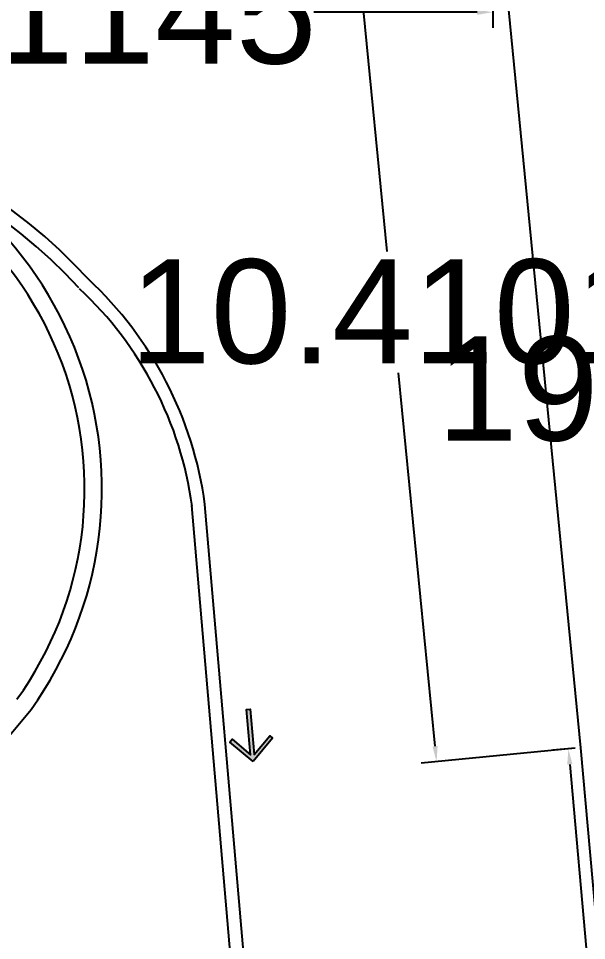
# Model space of a CAD drawing. Header units: millimetres. Extents: x 793 to 3159, y 750 to 2095.
# Drawn here: x 1162.07 to 1168.62, y 1041.36 to 1051.98 of the extents above; entities that cross this region are included whole.
import ezdxf

# ---------------------------------------------------------------- set-up
doc = ezdxf.new("R2010")
doc.units = ezdxf.units.MM
doc.linetypes.add('CONTINUA', pattern=[0])
for name, color, linetype in [('A- SEÑALIZACION VIAL', 250, 'Continuous'), ('A-BANQUETA', 8, 'Continuous'), ('GUARNICIONES', 8, 'Continuous'), ('LINEAS DE PAVIEMENTOS', 9, 'Continuous')]:
    doc.layers.add(name, color=color, linetype=linetype)
doc.styles.get("Standard").update_dxf_attribs({"font": 'arial.ttf'})
doc.dimstyles.get("Standard").update_dxf_attribs({"dimtxt": 1.2, "dimasz": 0.18, "dimexe": 0.18, "dimexo": 0.0625, "dimgap": 0.09, "dimtad": 0, "dimtih": 1, "dimtoh": 1, "dimdec": 4, "dimlfac": -1, "dimzin": 0, "dimdsep": 46, "dimtxsty": 'Standard', "dimcen": 0.09, "dimadec": 0, "dimazin": 0, "dimtfac": 1, "dimtdec": 4, "dimtofl": 0, "dimtmove": 0, "dimatfit": 3, "dimfxl": 1, "dimtolj": 1, "dimtzin": 0, "dimarcsym": 0})

# ---------------------------------------------------------------- blocks, each defined once
blk = doc.blocks.new('flecha')
at = {"layer": 'A- SEÑALIZACION VIAL'}
h = blk.add_hatch(color=256, dxfattribs=at)
h.dxf.hatch_style = 1
h.paths.add_polyline_path([(2184.893, 719.209), (2184.401, 718.717), (2184.343, 718.775), (2184.736, 719.168), (2183.69, 719.168), (2183.69, 719.25), (2184.736, 719.25), (2184.343, 719.643), (2184.401, 719.701)])
blk.add_lwpolyline([(2184.893, 719.209), (2184.401, 718.717), (2184.343, 718.775), (2184.736, 719.168), (2183.69, 719.168), (2183.69, 719.25), (2184.736, 719.25), (2184.343, 719.643), (2184.401, 719.701)], close=True, dxfattribs=at)
blk = doc.blocks.new('*D194')
at = {"layer": 'Defpoints', "color": 0, "lineweight": -2, "transparency": 16777216}
for p, q in [((1169.259, 1057.427), (1169.142, 1057.42)), ((1169.333, 1057.251), (1169.881, 1048.412)), ((1170.515, 1038.167), (1169.968, 1047.006)), ((1170.464, 1037.983), (1170.347, 1037.976))]:
    blk.add_line(p, q, dxfattribs=at)
at = {"layer": 'Defpoints', "color": 0, "transparency": 16777216}
for p in [(1169.322, 1057.431, 293.722), (1170.527, 1037.987, -292.896), (1170.527, 1037.987)]:
    blk.add_point(p, dxfattribs=at)
for points in [[(1169.363, 1057.253), (1169.303, 1057.249), (1169.322, 1057.431)], [(1170.545, 1038.168), (1170.485, 1038.165), (1170.527, 1037.987)]]:
    blk.add_solid(points, dxfattribs=at)
at = {"layer": 'Defpoints', "color": 0, "transparency": 16777216, "insert": (1169.924, 1047.709), "char_height": 1.2, "attachment_point": 5}
blk.add_mtext('\\A1;19.4814', dxfattribs=at)
blk = doc.blocks.new('*D226')
at = {"layer": 'Defpoints', "color": 0, "lineweight": -2, "transparency": 16777216}
for p, q in [((1157.424, 1053.877), (1157.424, 1051.872)), ((1167.539, 1053.877), (1167.539, 1051.872)), ((1157.604, 1052.052), (1159.485, 1052.052)), ((1167.359, 1052.052), (1165.477, 1052.052))]:
    blk.add_line(p, q, dxfattribs=at)
at = {"layer": 'Defpoints', "color": 0, "transparency": 16777216}
for p in [(1157.424, 1053.94), (1167.539, 1053.94), (1167.539, 1052.052)]:
    blk.add_point(p, dxfattribs=at)
for points in [[(1157.604, 1052.082), (1157.604, 1052.022), (1157.424, 1052.052)], [(1167.359, 1052.082), (1167.359, 1052.022), (1167.539, 1052.052)]]:
    blk.add_solid(points, dxfattribs=at)
at = {"layer": 'Defpoints', "color": 0, "transparency": 16777216, "insert": (1162.481, 1052.052), "char_height": 1.2, "attachment_point": 5}
blk.add_mtext('\\A1;10.1145', dxfattribs=at)
blk = doc.blocks.new('*D227')
at = {"layer": 'Defpoints', "color": 0, "lineweight": -2, "transparency": 16777216}
for p, q in [((1167.476, 1053.934), (1165.701, 1053.76)), ((1165.898, 1053.599), (1166.318, 1049.296)), ((1166.874, 1043.596), (1166.454, 1047.899)), ((1168.488, 1043.573), (1166.713, 1043.4))]:
    blk.add_line(p, q, dxfattribs=at)
at = {"layer": 'Defpoints', "color": 0, "transparency": 16777216}
for p in [(1167.539, 1053.94), (1168.55, 1043.579), (1166.892, 1043.417)]:
    blk.add_point(p, dxfattribs=at)
for points in [[(1165.928, 1053.602), (1165.868, 1053.596), (1165.881, 1053.778)], [(1166.904, 1043.599), (1166.845, 1043.593), (1166.892, 1043.417)]]:
    blk.add_solid(points, dxfattribs=at)
at = {"layer": 'Defpoints', "color": 0, "transparency": 16777216, "insert": (1166.386, 1048.598), "char_height": 1.2, "attachment_point": 5}
blk.add_mtext('\\A1;10.4101', dxfattribs=at)
blk = doc.blocks.new('*D228')
at = {"layer": 'Defpoints', "color": 0, "lineweight": -2, "transparency": 16777216}
for p, q in [((1168.488, 1043.573), (1168.232, 1043.55)), ((1168.427, 1043.387), (1169.012, 1036.873)), ((1169.722, 1028.963), (1169.137, 1035.477)), ((1169.815, 1028.79), (1169.559, 1028.767))]:
    blk.add_line(p, q, dxfattribs=at)
at = {"layer": 'Defpoints', "color": 0, "transparency": 16777216}
for p in [(1168.55, 1043.579), (1169.739, 1028.783), (1169.878, 1028.796)]:
    blk.add_point(p, dxfattribs=at)
for points in [[(1168.457, 1043.39), (1168.397, 1043.385), (1168.411, 1043.567)], [(1169.752, 1028.965), (1169.693, 1028.96), (1169.739, 1028.783)]]:
    blk.add_solid(points, dxfattribs=at)
at = {"layer": 'Defpoints', "color": 0, "transparency": 16777216, "insert": (1169.075, 1036.175), "char_height": 1.2, "attachment_point": 5}
blk.add_mtext('\\A1;14.8426', dxfattribs=at)

msp = doc.modelspace()

# ---------------------------------------------------------------- linework, layer by layer
at = {"layer": 'A-BANQUETA', "linetype": 'CONTINUA', "ltscale": 0.5}
msp.add_line((1157.98457, 1038.92209, 293.72089), (1162.22016, 1044.02054, 293.72089), dxfattribs=at)
for radius in [4.35546, 4.15546]:
    msp.add_arc((1158.68192, 1046.56041, 293.72089), radius, 324.327951, 76.174298, dxfattribs=at)
at = {"layer": 'Defpoints', "color": 40, "true_color": 0xfaa21b}
for p, q in [((1167.53856, 1053.93982), (1168.55001, 1043.57899)), ((1168.55001, 1043.57899), (1169.87753, 1028.79586))]:
    msp.add_line(p, q, dxfattribs=at)
at = {"layer": 'GUARNICIONES'}
msp.add_line((1164.56215, 1040.69242, 292.8493), (1164.07426, 1046.36997, 293.051), dxfattribs=at)
for centre, radius, start, end in [((1158.49363, 1044.99285, 293.182), 5.77544, 42.243586, 112.979703), ((1159.9219, 1045.79923, 293.051), 4.19121, 7.72554, 47.043408)]:
    msp.add_arc(centre, radius, start, end, dxfattribs=at)
at = {"layer": 'LINEAS DE PAVIEMENTOS'}
msp.add_line((1164.72441, 1040.55618, 292.844), (1164.2237, 1046.38281, 293.051), dxfattribs=at)
for centre, radius, start, end in [((1158.49363, 1044.99285, 293.182), 5.92544, 42.243586, 112.979703), ((1159.9219, 1045.79923, 293.051), 4.34121, 7.72554, 47.043408)]:
    msp.add_arc(centre, radius, start, end, dxfattribs=at)

# ---------------------------------------------------------------- block references
at = {"layer": 'A-BANQUETA', "linetype": 'CONTINUA', "ltscale": 0.5, "xscale": 0.5, "yscale": 0.5, "zscale": 0.5, "rotation": 275.0519961021664}
msp.add_blockref('flecha', (710.36904, 2099.95771, 293.72089), dxfattribs=at)

# ---------------------------------------------------------------- dimensions: what is measured, and where the dimension line sits
at = {"layer": 'Defpoints'}
dim = msp.add_aligned_dim(p1=(1169.3217, 1057.43095, 293.722), p2=(1170.52653, 1037.98685, -292.89587), distance=0, dimstyle='Standard', dxfattribs=at)
dim.commit()
dim.dimension.update_dxf_attribs({"geometry": '*D194', "text_midpoint": (1169.92412, 1047.7089)})
at = {"layer": 'Defpoints', "color": 1}
dim = msp.add_linear_dim(base=(1167.53856, 1052.05197), p1=(1157.42408, 1053.93982), p2=(1167.53856, 1053.93982), dimstyle='Standard', dxfattribs=at)
dim.commit()
dim.dimension.update_dxf_attribs({"geometry": '*D226', "text_midpoint": (1162.48132, 1052.05197)})
for p1, p2, distance, picture, middle in [((1167.53856, 1053.93982), (1168.55001, 1043.57899), -1.66594, '*D227', (1166.38622, 1048.59754)), ((1168.55001, 1043.57899), (1169.87753, 1028.79586), -0.13954, '*D228', (1169.07479, 1036.17494))]:
    dim = msp.add_aligned_dim(p1=p1, p2=p2, distance=distance, dimstyle='Standard', dxfattribs=at)
    dim.commit()
    dim.dimension.update_dxf_attribs({"geometry": picture, "text_midpoint": middle})

doc.saveas('drawing.dxf')
